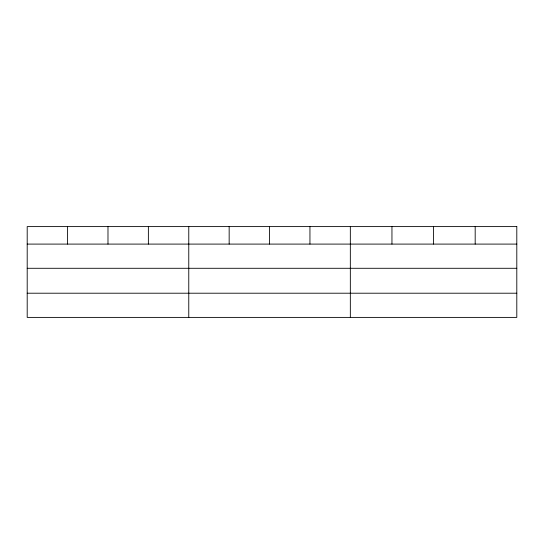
<?xml version="1.0" encoding="UTF-8"?>
<svg xmlns="http://www.w3.org/2000/svg" width="544" height="544" viewBox="0 0 544 544"><rect width="100%" height="100%" fill="white"/><g stroke="black" fill="none" stroke-linecap="round" stroke-linejoin="round"><path stroke-width="0.82" d="M27.2 244.093L516.8 244.093M27.2 268.287L516.8 268.287M27.2 293.209L516.8 293.209M475.184 226.603L475.184 244.093M433.568 226.603L433.568 244.093M391.952 226.603L391.952 244.093M350.336 226.603L350.336 317.397M309.944 226.603L309.944 244.093M269.552 226.603L269.552 244.093M229.16 226.603L229.16 244.093M188.768 226.603L188.768 317.397M148.376 226.603L148.376 244.093M107.984 226.603L107.984 244.093M67.592 226.603L67.592 244.093M516.8 226.603L27.2 226.603L27.2 317.397L516.8 317.397L516.8 226.603"/></g></svg>
